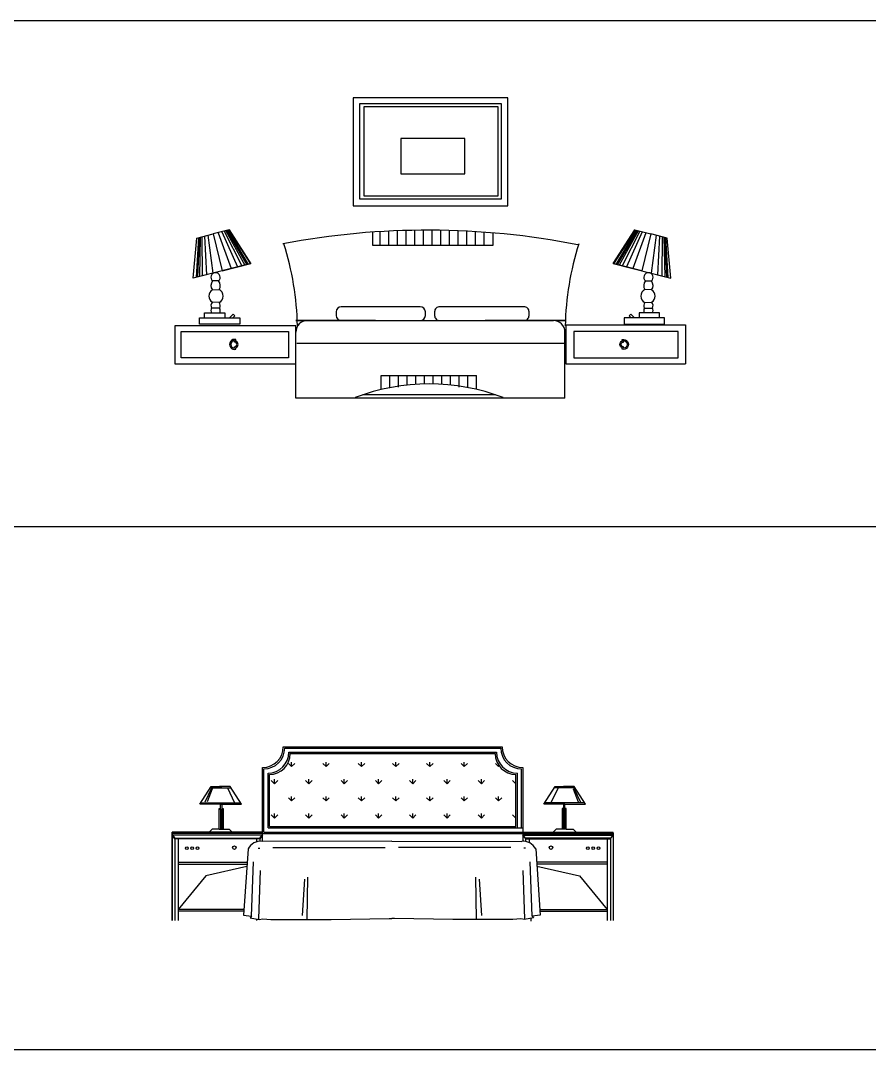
# Model space of a CAD drawing. Header units: millimetres. Extents: x 6388 to 59789, y -18725 to 8137.
# Drawn here: x 18897 to 23785, y -11653 to -5728 of the extents above; entities that cross this region are included whole.
import ezdxf

# ---------------------------------------------------------------- set-up
doc = ezdxf.new("R2010")
doc.units = ezdxf.units.MM
doc.layers.add('www.cad-blocks.net', color=7, linetype='Continuous')

# ---------------------------------------------------------------- blocks, each defined once
blk = doc.blocks.new('A$C77B91A2B')
for p, q in [((1917.5, 1729.7), (1027.7, 1729.7)), ((1027.7, 1729.7), (1027.7, 1107.2)), ((1917.5, 1107.2), (1917.5, 1729.7)), ((1065.8, 1697.9), (1879.3, 1697.9)), ((1065.8, 1145.3), (1065.8, 1697.9)), ((1091.3, 1678.9), (1860.3, 1678.9)), ((1091.3, 1164.4), (1091.3, 1678.9)), ((1860.3, 1678.9), (1860.3, 1164.4)), ((1879.3, 1697.9), (1879.3, 1145.3)), ((1669.6, 1494.7), (1301, 1494.7)), ((1301, 1494.7), (1301, 1291.4)), ((1669.6, 1291.4), (1669.6, 1494.7)), ((1301, 1291.4), (1669.6, 1291.4)), ((1879.3, 1145.3), (1065.8, 1145.3)), ((1860.3, 1164.4), (1091.3, 1164.4)), ((1027.7, 1107.2), (1917.5, 1107.2)), ((1139.7, 956.3), (1139.7, 880.9)), ((1182.8, 880.9), (1182.8, 959.1)), ((1232.8, 880.9), (1232.8, 961.9)), ((1282.8, 880.9), (1282.8, 964.1)), ((1332.8, 880.9), (1332.8, 965.8)), ((1382.8, 880.9), (1382.8, 966.9)), ((1432.8, 880.9), (1432.8, 967.4)), ((1482.8, 880.9), (1482.8, 967.4)), ((1532.8, 880.9), (1532.8, 966.9)), ((1582.8, 880.9), (1582.8, 965.7)), ((1632.8, 880.9), (1632.8, 964.1)), ((1682.8, 880.9), (1682.8, 961.8)), ((1732.8, 880.9), (1732.8, 959)), ((1782.8, 880.9), (1782.8, 955.7)), ((1832.8, 880.9), (1832.8, 951.8)), ((1139.7, 880.9), (1832.8, 880.9)), ((0, 416.6), (0, 197.3)), ((697.6, 416.6), (0, 416.6)), ((695, 416.2), (695, 197.3)), ((697.1, 447.1), (709.7, 447.1)), ((1156.4, 447.1), (697.1, 447.1)), ((709.7, 447.1), (747.7, 447.1)), ((747.7, 447.1), (803.1, 447.1)), ((763, 447.1), (869.2, 447.1)), ((869.2, 447.1), (2075, 447.1)), ((1156.4, 447.2), (1156.4, 447.1)), ((1787.8, 447.1), (1787.8, 447.2)), ((2247.1, 447.1), (1787.8, 447.1)), ((2075, 447.1), (2141, 447.1)), ((2141, 447.1), (2181.1, 447.1)), ((2196.5, 447.1), (2234.4, 447.1)), ((2234.4, 447.1), (2247.1, 447.1)), ((2249.1, 422.2), (2941.1, 422.2)), ((2251.5, 421.9), (2251.5, 197.3)), ((2941.1, 422.2), (2941.1, 197.3)), ((36.5, 384.4), (654.5, 384.4)), ((36.5, 231.5), (36.5, 384.4)), ((654.5, 384.4), (654.5, 231.5)), ((697.1, 0), (697.1, 381.2)), ((2247.1, 0), (2247.1, 381.2)), ((2898.4, 384.4), (2297.7, 384.4)), ((2297.7, 384.4), (2297.7, 231.5)), ((2898.4, 231.5), (2898.4, 384.4)), ((703.2, 316.2), (2249.1, 316.2)), ((0, 197.3), (695, 197.3)), ((654.5, 231.5), (36.5, 231.5)), ((2251.5, 197.3), (2941.1, 197.3)), ((2297.7, 231.5), (2898.4, 231.5)), ((1187.9, 130.4), (1737.9, 130.4)), ((1187.9, 49.7), (1187.9, 130.4)), ((1237.9, 60.4), (1237.9, 130.4)), ((1287.9, 64), (1287.9, 130.4)), ((1337.9, 75.2), (1337.9, 130.4)), ((1387.9, 79.5), (1387.9, 130.4)), ((1437.9, 81.6), (1437.9, 130.4)), ((1487.9, 81.7), (1487.9, 130.4)), ((1537.9, 79.7), (1537.9, 130.4)), ((1587.9, 75.7), (1587.9, 130.4)), ((1637.9, 64), (1637.9, 130.4)), ((1687.9, 61.2), (1687.9, 130.4)), ((1737.9, 50.7), (1737.9, 130.4)), ((2247.1, 0), (697.1, 0)), ((1846.5, 20), (1083.5, 20))]:
    blk.add_line(p, q)
at = {"linetype": 'Continuous'}
for p, q in [((250.6, 953.2, 135), (325.7, 746.5, 135)), ((270.9, 958.2, 135), (361.9, 755.6, 135)), ((284.8, 961.7, 135), (386.6, 761.7, 135)), ((294.2, 964.1, 135), (403.3, 765.9, 135)), ((300.6, 965.7, 135), (414.7, 768.8, 135)), ((304.9, 966.8, 135), (422.5, 770.8, 135)), ((312.2, 968.6, 135), (435.4, 774, 135)), ((312.8, 968.7, 135), (436.5, 774.3, 135)), ((313.3, 968.8, 135), (437.3, 774.5, 135)), ((313.6, 968.9, 135), (437.8, 774.6, 135)), ((2649.2, 968.9, 135), (2525, 774.6, 135)), ((2649.5, 968.8, 135), (2525.5, 774.5, 135)), ((2650, 968.7, 135), (2526.3, 774.3, 135)), ((2650.6, 968.6, 135), (2527.4, 774, 135)), ((2657.9, 966.8, 135), (2540.4, 770.8, 135)), ((2662.2, 965.7, 135), (2548.1, 768.8, 135)), ((2668.6, 964.1, 135), (2559.5, 765.9, 135)), ((2678, 961.7, 135), (2576.3, 761.7, 135)), ((2691.9, 958.2, 135), (2600.9, 755.6, 135)), ((2712.2, 953.2, 135), (2637.1, 746.5, 135)), ((105.8, 691.3, 135), (127.1, 922.3, 135)), ((136.4, 924.6, 135), (122.3, 695.4, 135)), ((127.1, 922.3, 135), (220.6, 945.7, 135)), ((140.7, 925.7, 135), (130.1, 697.3, 135)), ((147.1, 927.3, 135), (141.5, 700.2, 135)), ((156.5, 929.6, 135), (158.2, 704.4, 135)), ((170.4, 933.1, 135), (182.9, 710.6, 135)), ((190.7, 938.2, 135), (219.1, 719.7, 135)), ((220.6, 945.7, 135), (272.4, 733.1, 135)), ((2772.1, 938.2, 135), (2743.7, 719.7, 135)), ((2792.5, 933.1, 135), (2780, 710.6, 135)), ((2806.3, 929.6, 135), (2804.6, 704.4, 135)), ((2815.7, 927.3, 135), (2821.4, 700.2, 135)), ((2822.1, 925.7, 135), (2832.8, 697.3, 135)), ((2826.5, 924.6, 135), (2840.5, 695.4, 135)), ((438.9, 774.9, 135), (105.8, 691.3, 135)), ((2523.9, 774.9, 135), (2857, 691.3, 135)), ((272.4, 733.1, 135), (105.8, 691.3, 135)), ((252.5, 675.2, 135), (217.7, 675.2, 135)), ((2710.3, 675.2, 135), (2745.1, 675.2, 135)), ((217, 623.4, 135), (255.2, 625.3, 135)), ((2745.8, 623.4, 135), (2707.6, 625.3, 135)), ((255.2, 550.7, 135), (217, 552.6, 135)), ((2707.6, 550.7, 135), (2745.8, 552.6, 135)), ((171.3, 463.3, 135), (171.3, 491.6, 135)), ((171.3, 491.6, 135), (211.4, 491.6, 135)), ((211.4, 491.6, 135), (258.8, 491.6, 135)), ((258, 518.6, 135), (212.2, 518.6, 135)), ((258.8, 491.6, 135), (289, 491.6, 135)), ((289, 491.6, 135), (289, 463.3, 135)), ((314.5, 463.3, 135), (335.5, 484.3, 135)), ((345.6, 474.3, 135), (334.5, 463.3, 135)), ((335.5, 484.3, 135), (345.6, 474.3, 135)), ((929.4, 497.2), (929.4, 476.9)), ((1413.5, 526.9), (959.2, 526.9)), ((1443.2, 476.9), (1443.2, 497.2)), ((2751.4, 491.6, 135), (2704, 491.6, 135)), ((2704.8, 518.6, 135), (2750.6, 518.6, 135)), ((143, 426.4, 135), (143, 463.3, 135)), ((143, 463.3, 135), (375.4, 463.3, 135)), ((375.4, 426.4, 135), (143, 426.4, 135)), ((375.4, 463.3, 135), (375.4, 426.4, 135)), ((959.2, 447.2), (1413.5, 447.2)), ((344.3, 323), (344.3, 331.6)), ((344.3, 287.9), (344.3, 296.5)), ((351.5, 328.9), (351.5, 337.9)), ((351.5, 281.6), (351.5, 290.6))]:
    blk.add_line(p, q, dxfattribs=at)
at = {"linetype": 'Continuous', "elevation": 135}
for points in [[(314.2, 969.1), (220.6, 945.7), (272.4, 733.1), (438.9, 774.9)], [(2648.6, 969.1), (2742.2, 945.7), (2690.4, 733.1), (2523.9, 774.9)], [(2835.7, 922.3), (2742.2, 945.7), (2690.4, 733.1), (2857, 691.3)], [(2819.8, 426.4), (2819.8, 463.3), (2587.4, 463.3), (2587.4, 426.4)]]:
    blk.add_lwpolyline(points, close=True, dxfattribs=at)
at = {"linetype": 'Continuous'}
for points in [[(1526.1, 447.2), (2010.8, 447.2, 0.414214), (2040.5, 476.9), (2040.5, 497.2, 0.414214), (2010.8, 526.9), (1526.1, 526.9, 0.414214), (1496.4, 497.2), (1496.4, 476.9, 0.414214)], [(2576.8, 337.9, -1.287593), (2576.8, 281.6), (2576.8, 290.6, -0.692219), (2576.8, 328.9)], [(2584, 331.6, -1), (2584, 287.9), (2584, 296.5, -1), (2584, 323)]]:
    blk.add_lwpolyline(points, format="xyb", close=True, dxfattribs=at)
at = {"linetype": 'Continuous', "elevation": 135}
for points in [[(2648.3, 463.3), (2627.3, 484.3), (2617.2, 474.3), (2628.3, 463.3)], [(2704, 491.6), (2673.8, 491.6), (2673.8, 463.3)], [(2791.5, 463.3), (2791.5, 491.6), (2751.4, 491.6)]]:
    blk.add_lwpolyline(points, dxfattribs=at)
for centre, radius, start, end in [((1456.8, -3532.2), 4499.7, 78.92912, 100.68133), ((-988.3, 380.1), 1695.2, 1.21959, 17.48829), ((3943.5, 380.1), 1695.2, 162.51171, 178.78041), ((763, 381.2), 65.9, 90, 180), ((2181.1, 381.2), 65.9, 0, 90), ((1465, -1123.7), 1205.7, 69.26193, 110.73807)]:
    blk.add_arc(centre, radius, start, end)
at = {"linetype": 'Continuous'}
for centre, radius, start, end in [((235.1, 695.7, 135), 26.9, 310.25661, 229.74339), ((2727.7, 695.7, 135), 26.9, 310.25661, 229.74339), ((249.4, 648.8, 135), 41.2, 140.24248, 218.16195), ((219.8, 648.4, 135), 42.3, 326.89093, 39.2268), ((2743, 648.4, 135), 42.3, 140.7732, 213.10907), ((2713.4, 648.8, 135), 41.2, 321.83805, 39.75752), ((238, 588, 135), 41.1, 120.65701, 239.34299), ((238, 588, 135), 41.1, 294.78566, 65.21434), ((2724.9, 588, 135), 41.1, 114.78566, 245.21434), ((2724.9, 588, 135), 41.1, 300.65701, 59.34299), ((235.1, 532.7, 135), 26.9, 132.29915, 211.75686), ((235.1, 532.7, 135), 26.9, 328.24314, 41.82951), ((2727.7, 532.7, 135), 26.9, 138.17049, 211.75686), ((2727.7, 532.7, 135), 26.9, 328.24314, 47.70085), ((235.1, 504.4, 135), 26.9, 148.24314, 208.27371), ((235.1, 504.4, 135), 26.9, 331.72629, 31.75686), ((959.2, 497.2), 29.7, 90, 180), ((959.2, 476.9), 29.7, 180, 270), ((1413.5, 497.2), 29.7, 0, 90), ((1413.5, 476.9), 29.7, 270, 0), ((2727.7, 504.4, 135), 26.9, 148.24314, 208.27371), ((2727.7, 504.4, 135), 26.9, 331.72629, 31.75686), ((344.3, 309.8), 29.1, 75.66891, 284.33109), ((344.3, 309.8), 21.9, 90, 270), ((344.3, 309.8), 13.2, 270, 90), ((344.3, 309.8), 20.4, 290.61659, 69.38341)]:
    blk.add_arc(centre, radius, start, end, dxfattribs=at)
blk = doc.blocks.new('A$C01A26CD3')
for p, q in [((640, 1005), (1900, 1005)), ((648, 997), (1892, 997)), ((672, 973), (1868, 973)), ((680, 965), (1860, 965)), ((688.1, 890.6), (669.5, 909.2)), ((688.1, 890.6), (688.1, 916.9)), ((688.1, 890.6), (706.6, 909.2)), ((886.1, 890.6), (867.5, 909.2)), ((886.1, 890.6), (886.1, 916.9)), ((886.1, 890.6), (904.6, 909.2)), ((1090.1, 890.6), (1071.6, 909.2)), ((1090.1, 890.6), (1090.1, 916.9)), ((1090.1, 890.6), (1108.7, 909.2)), ((1288.1, 890.6), (1269.6, 909.2)), ((1288.1, 890.6), (1288.1, 916.9)), ((1288.1, 890.6), (1306.7, 909.2)), ((1484, 890.6), (1465.5, 909.2)), ((1484, 890.6), (1484, 916.9)), ((1484, 890.6), (1502.6, 909.2)), ((1682, 890.6), (1663.5, 909.2)), ((1682, 890.6), (1682, 916.9)), ((1682, 890.6), (1700.6, 909.2)), ((1880, 890.6), (1861.5, 909.2)), ((1880, 890.6), (1880, 898.6)), ((1880, 890.6), (1883.3, 893.9)), ((520, 459.8), (520, 885)), ((520, 545), (520, 885)), ((520, 545), (520, 885)), ((528, 513), (528, 877)), ((552, 537), (552, 853)), ((560, 545), (560, 845)), ((1980, 545), (1980, 845)), ((1988, 537), (1988, 853)), ((2012, 537), (2012, 877)), ((2020, 885), (2020, 460.3)), ((159.3, 673.8), (224.5, 776)), ((224.5, 776), (286.2, 776)), ((333.8, 776), (272.1, 776)), ((399, 673.8), (333.8, 776)), ((589.1, 791.6), (570.5, 810.2)), ((589.1, 791.6), (589.1, 817.9)), ((589.1, 791.6), (607.6, 810.2)), ((787.1, 791.6), (768.5, 810.2)), ((787.1, 791.6), (787.1, 817.9)), ((787.1, 791.6), (805.6, 810.2)), ((991.1, 791.6), (972.6, 810.2)), ((991.1, 791.6), (991.1, 817.9)), ((991.1, 791.6), (1009.7, 810.2)), ((1189.1, 791.6), (1170.6, 810.2)), ((1189.1, 791.6), (1189.1, 817.9)), ((1189.1, 791.6), (1207.7, 810.2)), ((1385.1, 791.6), (1366.5, 810.2)), ((1385.1, 791.6), (1385.1, 817.9)), ((1385.1, 791.6), (1403.6, 810.2)), ((1583, 791.6), (1564.5, 810.2)), ((1583, 791.6), (1583, 817.9)), ((1583, 791.6), (1601.6, 810.2)), ((1781, 791.6), (1762.5, 810.2)), ((1781, 791.6), (1781, 817.9)), ((1781, 791.6), (1799.6, 810.2)), ((1979, 791.6), (1960.5, 810.2)), ((1979, 791.6), (1979, 817.9)), ((1979, 791.6), (1980, 792.6)), ((2141, 673.8), (2206.2, 776)), ((2206.2, 776), (2267.9, 776)), ((2315.5, 776), (2253.8, 776)), ((2380.7, 673.8), (2315.5, 776)), ((688.1, 692.6), (669.5, 711.2)), ((688.1, 692.6), (688.1, 718.9)), ((688.1, 692.6), (706.6, 711.2)), ((886.1, 692.6), (867.5, 711.2)), ((886.1, 692.6), (886.1, 718.9)), ((886.1, 692.6), (904.6, 711.2)), ((1090.1, 692.6), (1071.6, 711.2)), ((1090.1, 692.6), (1090.1, 718.9)), ((1090.1, 692.6), (1108.7, 711.2)), ((1288.1, 692.6), (1269.6, 711.2)), ((1288.1, 692.6), (1288.1, 718.9)), ((1288.1, 692.6), (1306.7, 711.2)), ((1484, 692.6), (1465.5, 711.2)), ((1484, 692.6), (1484, 718.9)), ((1484, 692.6), (1502.6, 711.2)), ((1682, 692.6), (1663.5, 711.2)), ((1682, 692.6), (1682, 718.9)), ((1682, 692.6), (1700.6, 711.2)), ((1880, 692.6), (1861.5, 711.2)), ((1880, 692.6), (1880, 718.9)), ((1880, 692.6), (1898.6, 711.2)), ((279.1, 673.8), (159.3, 673.8)), ((278.3, 673.8), (285.7, 673.8)), ((278.3, 642.2), (278.3, 673.8)), ((279.1, 673.8), (399, 673.8)), ((285.7, 673.8), (285.7, 642.2)), ((2260.9, 673.8), (2141, 673.8)), ((2261.7, 673.8), (2254.3, 673.8)), ((2254.3, 673.8), (2254.3, 642.2)), ((2260.9, 673.8), (2380.7, 673.8)), ((2261.7, 642.2), (2261.7, 673.8)), ((270.1, 530.6), (270.1, 648.6)), ((270.1, 648.6), (278.3, 648.6)), ((285.7, 642.2), (278.3, 642.2)), ((285.7, 648.6), (293.7, 648.6)), ((293.7, 648.6), (293.7, 530.6)), ((589.1, 593.6), (570.5, 612.2)), ((589.1, 593.6), (589.1, 619.9)), ((589.1, 593.6), (607.6, 612.2)), ((787.1, 593.6), (768.5, 612.2)), ((787.1, 593.6), (787.1, 619.9)), ((787.1, 593.6), (805.6, 612.2)), ((991.1, 593.6), (972.6, 612.2)), ((991.1, 593.6), (991.1, 619.9)), ((991.1, 593.6), (1009.7, 612.2)), ((1189.1, 593.6), (1170.6, 612.2)), ((1189.1, 593.6), (1189.1, 619.9)), ((1189.1, 593.6), (1207.7, 612.2)), ((1385.1, 593.6), (1366.5, 612.2)), ((1385.1, 593.6), (1385.1, 619.9)), ((1385.1, 593.6), (1403.6, 612.2)), ((1583, 593.6), (1564.5, 612.2)), ((1583, 593.6), (1583, 619.9)), ((1583, 593.6), (1601.6, 612.2)), ((1781, 593.6), (1762.5, 612.2)), ((1781, 593.6), (1781, 619.9)), ((1781, 593.6), (1799.6, 612.2)), ((1979, 593.6), (1960.5, 612.2)), ((1979, 593.6), (1979, 619.9)), ((1979, 593.6), (1980, 594.6)), ((2246.3, 648.6), (2246.3, 530.6)), ((2254.3, 648.6), (2246.3, 648.6)), ((2254.3, 642.2), (2261.7, 642.2)), ((2269.9, 648.6), (2261.7, 648.6)), ((2269.9, 530.6), (2269.9, 648.6)), ((528, 537), (520, 537)), ((552, 537), (1988, 537)), ((560, 545), (1980, 545)), ((1988, 537), (2012, 537)), ((2012, 537), (2020, 537)), ((0, 507.8), (0, 513)), ((520, 513), (0, 513)), ((0, 507.8), (520, 507.8)), ((0, 507.8), (0, 7.8)), ((520, 505), (0, 505)), ((0, 5), (0, 505)), ((0, 5), (0, 505)), ((0, 505), (0, 5)), ((0, 497.8), (15, 477.8)), ((0, 497.8), (520, 497.8)), ((15, 475), (0, 495)), ((520, 495), (0, 495)), ((15, 477.8), (505, 477.8)), ((15, 477.8), (15, 67.8)), ((15, 477.8), (15, 7.8)), ((505, 475), (15, 475)), ((15, 475), (15, 5)), ((35, 477.8), (35, 7.8)), ((35, 475), (35, 5)), ((230, 530.6), (212.5, 513)), ((270.1, 530.6), (230, 530.6)), ((270.1, 530.6), (328.2, 530.6)), ((328.2, 530.6), (345.8, 513)), ((485, 477.8), (485, 456.9)), ((485, 475), (485, 456.9)), ((505, 477.8), (520, 497.8)), ((520, 495), (505, 475)), ((505, 477.8), (505, 460.2)), ((505, 475), (505, 460.2)), ((505, 475), (505, 460.2)), ((520, 459.8), (520, 507.8)), ((520, 459.8), (520, 507.8)), ((520, 505), (2020, 505)), ((528, 513), (2020, 513)), ((2020, 513), (2540, 513)), ((2540, 507.8), (2020, 507.8)), ((2020, 505), (2540, 505)), ((2540, 497.8), (2020, 497.8)), ((2035, 477.8), (2020, 497.8)), ((2020, 495), (2540, 495)), ((2020, 495), (2035, 475)), ((2525, 477.8), (2035, 477.8)), ((2035, 477.8), (2035, 459.3)), ((2035, 475), (2525, 475)), ((2035, 475), (2035, 459.3)), ((2035, 475), (2035, 459.3)), ((2055, 477.8), (2055, 453.2)), ((2055, 475), (2055, 453.2)), ((2211.8, 530.6), (2194.2, 513)), ((2269.9, 530.6), (2211.8, 530.6)), ((2269.9, 530.6), (2310, 530.6)), ((2310, 530.6), (2327.5, 513)), ((2505, 477.8), (2505, 7.8)), ((2505, 475), (2505, 5)), ((2540, 497.8), (2525, 477.8)), ((2525, 475), (2540, 495)), ((2525, 477.8), (2525, 7.8)), ((2525, 475), (2525, 5)), ((2540, 507.8), (2540, 513)), ((2540, 507.8), (2540, 7.8)), ((2540, 505), (2540, 5)), ((436.7, 416.2), (410.8, 35.3)), ((495.1, 420), (505.1, 420)), ((1265.1, 461.1), (517.4, 459.8)), ((580.4, 424.2), (1226.1, 424.2)), ((1265.1, 461.1), (2012.8, 459.8)), ((1949.9, 424.2), (1304.2, 424.2)), ((2035.1, 420), (2025.1, 420)), ((2093.6, 416.2), (2119.4, 35.3)), ((35, 339.8), (431.5, 339.8)), ((2505, 339.8), (2098.8, 339.8)), ((413, 67.8), (35, 67.8)), ((2117.2, 67.8), (2505, 67.8)), ((410.8, 35.3), (457.7, 28.8)), ((457.7, 28.8), (449.6, 19.1)), ((449.6, 19.1), (501.3, 9.4)), ((485, 12.5), (485, 5)), ((485, 12.5), (485, 7.8)), ((501.3, 9.4), (522.3, 14.3)), ((522.3, 14.3), (569.1, 9.4)), ((569.1, 9.4), (832.3, 9.4)), ((832.3, 9.4), (914.7, 9.4)), ((914.7, 9.4), (1250.3, 15.9)), ((1250.3, 15.9), (1265.1, 15)), ((1279.9, 15.9), (1265.1, 15)), ((1615.6, 9.4), (1279.9, 15.9)), ((1697.9, 9.4), (1615.6, 9.4)), ((1961.2, 9.4), (1697.9, 9.4)), ((2008, 14.3), (1961.2, 9.4)), ((2029, 9.4), (2008, 14.3)), ((2080.7, 19.1), (2029, 9.4)), ((2065.1, 16.2), (2065.1, 0)), ((2119.4, 35.3), (2072.6, 28.8)), ((2072.6, 28.8), (2080.7, 19.1))]:
    blk.add_line(p, q)
at = {"linetype": 'Continuous'}
for p, q in [((226.3, 765.4), (188.4, 686.1)), ((230.7, 762.8), (201.6, 687.9)), ((218.9, 767.2), (339.4, 767.2)), ((319.7, 764.6), (356.7, 685.3)), ((2220.3, 764.6), (2183.3, 685.3)), ((2321.1, 767.2), (2200.6, 767.2)), ((2309.3, 762.8), (2338.4, 687.9)), ((2313.7, 765.4), (2351.6, 686.1)), ((163.8, 680.9), (394.5, 680.9)), ((2376.2, 680.9), (2145.5, 680.9)), ((278.3, 642.2), (278.3, 530.6)), ((285.7, 642.2), (285.7, 530.6)), ((2254.3, 642.2), (2254.3, 530.6)), ((2261.7, 642.2), (2261.7, 530.6)), ((35, 327.8), (430.7, 327.8)), ((429.8, 315.4), (193.7, 262.1)), ((457.7, 28.8), (469, 341.9)), ((2072.6, 28.8), (2061.3, 341.9)), ((2505, 327.8), (2099.6, 327.8)), ((2100.3, 317.6), (2346.3, 262.1)), ((193.7, 262.1), (35, 67.8)), ((499.6, 14.3), (509.3, 291.9)), ((762.9, 241.9), (748.3, 32)), ((777.4, 9.4), (780.6, 253.2)), ((1752.8, 9.4), (1749.6, 253.2)), ((1767.4, 241.9), (1781.9, 32)), ((2030.6, 14.3), (2020.9, 291.9)), ((2346.3, 262.1), (2505, 67.8)), ((412.4, 57.8), (35, 57.8)), ((2117.9, 57.8), (2505, 57.8))]:
    blk.add_line(p, q, dxfattribs=at)
for centre, radius in [((84.7, 420.7), 7.37), ((114.9, 420.7), 7.37), ((146.2, 420.7), 7.37), ((358.3, 423.6), 10.3), ((2181.7, 423.6), 10.3), ((2393.8, 420.7), 7.37), ((2425.1, 420.7), 7.37), ((2455.3, 420.7), 7.37)]:
    blk.add_circle(centre, radius, dxfattribs=at)
for centre, radius, start, end in [((520, 1005), 120, 270, 0), ((528, 997), 120, 270, 0), ((552, 973), 120, 270, 0), ((560, 965), 120, 270, 0), ((1980, 965), 120, 180, 270), ((1988, 973), 120, 180, 270), ((2012, 997), 120, 180, 270), ((2020, 1005), 120, 180, 270), ((508.1, 380.5), 79.8, 83.2786, 153.43601), ((2022.2, 380.5), 79.8, 26.56399, 96.7214)]:
    blk.add_arc(centre, radius, start, end)
blk = doc.blocks.new('FORMAT')
at = {"color": 155, "true_color": 0x546d8e}
for p, q in [((10116.5, -5727.9), (59789.4, -5727.9)), ((10116.5, -8640.9), (59789.4, -8640.9)), ((10116.5, -11652.9), (59789.4, -11652.9))]:
    blk.add_line(p, q, dxfattribs=at)

msp = doc.modelspace()

# ---------------------------------------------------------------- block references
for name, p in [('A$C77B91A2B', (19784.8, -7902.6)), ('A$C01A26CD3', (19769.9, -10914.6))]:
    msp.add_blockref(name, p)
at = {"layer": 'www.cad-blocks.net'}
msp.add_blockref('FORMAT', (0, 0), dxfattribs=at)

doc.saveas('drawing.dxf')
